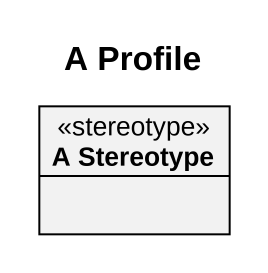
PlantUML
@startuml
title A Profile
hide circle
hide empty members
class "A Stereotype" as A_Stereotype <<stereotype>>
@enduml
